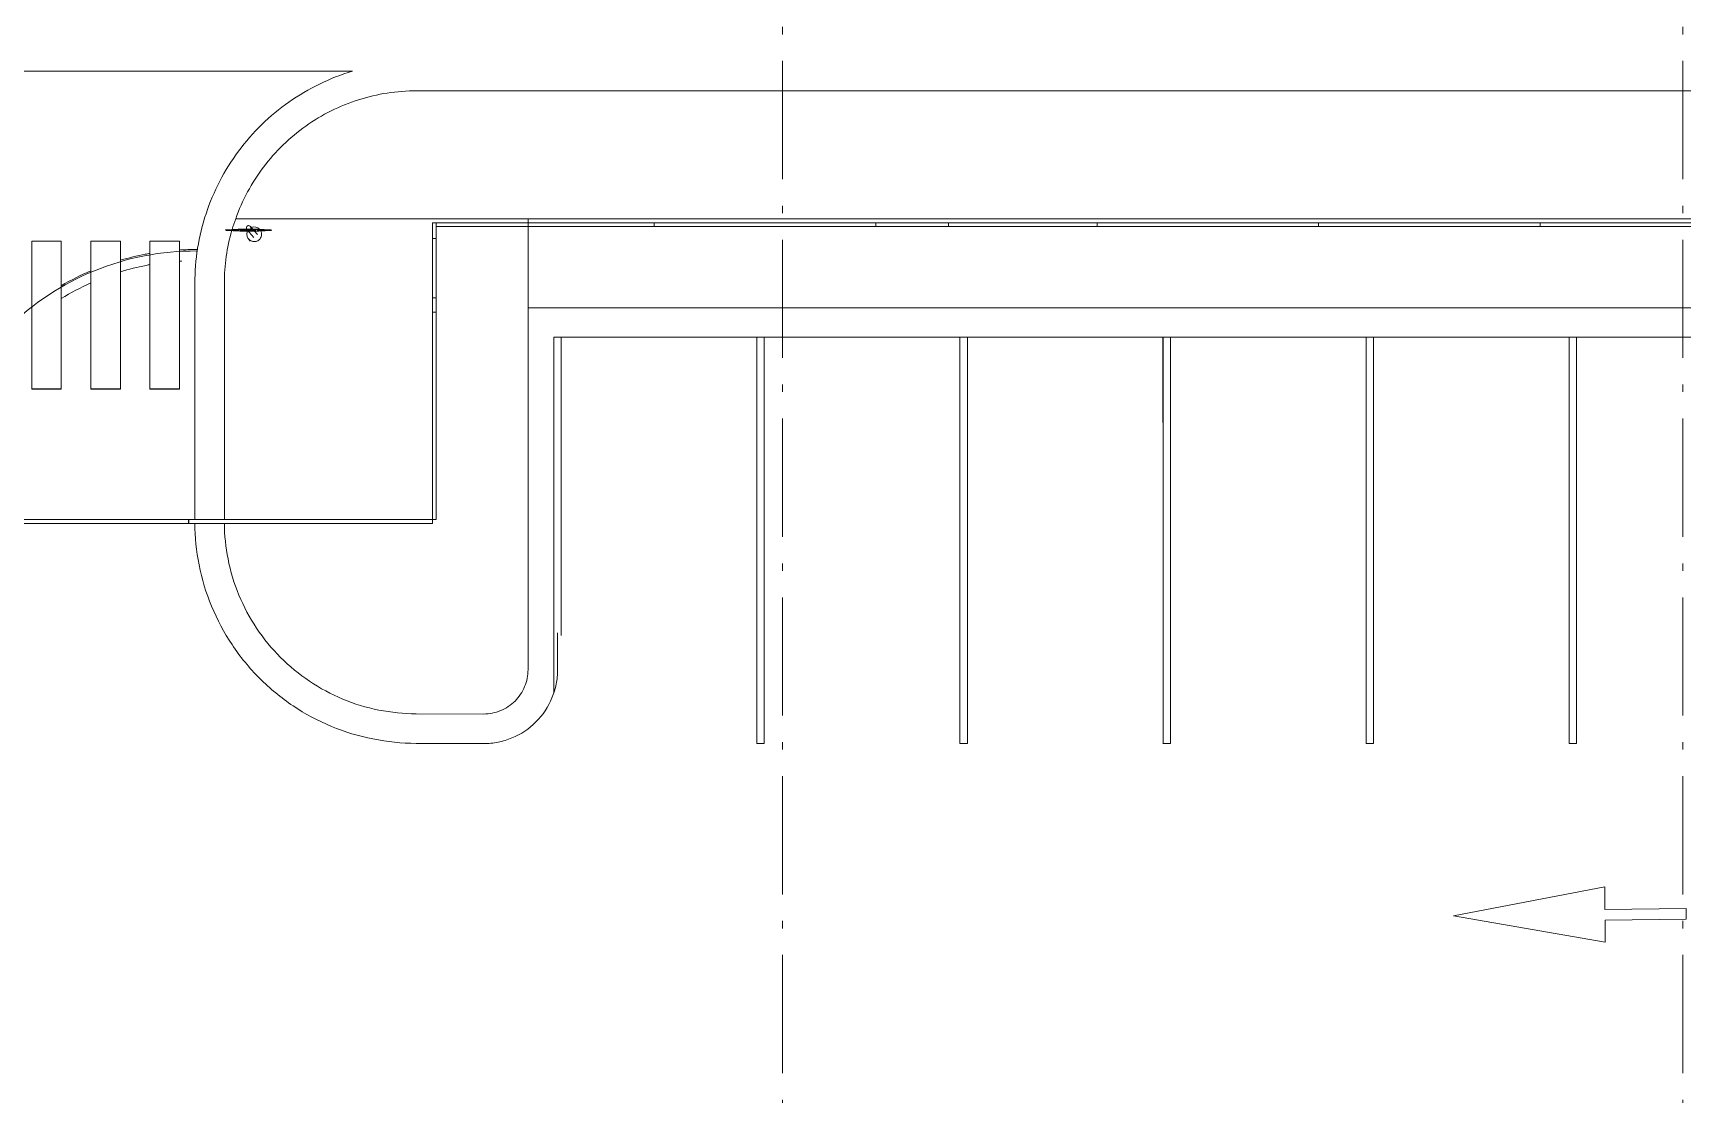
# Model space of a CAD drawing. Header units: metres. Extents: x -55 to 260, y -121 to 64.
# Drawn here: x 2.04 to 24.39, y 28.28 to 42.66 of the extents above; entities that cross this region are included whole.
import ezdxf

# ---------------------------------------------------------------- set-up
doc = ezdxf.new("R2010")
doc.units = ezdxf.units.M
doc.linetypes.add('01_Grid', pattern=[2.32, 1.6, -0.36, 0, -0.36])
for name, color, linetype, lineweight in [('0-1', 7, 'Continuous', 5), ('03EJES-1', 1, '01_Grid', 5), ('45ESTAC-1', 253, 'Continuous', 5), ('47VEGET-1', 253, 'Continuous', 5), ('55BARANDAL-1', 253, 'Continuous', 5), ('55BARANDAL-2', 63, 'Continuous', 5), ('70LINEA-1', 254, 'Continuous', 5)]:
    doc.layers.add(name, color=color, linetype=linetype, lineweight=lineweight)

# ---------------------------------------------------------------- blocks, each defined once
blk = doc.blocks.new('Parking Lot - Single - Single-V98-A1 _ A700')
at = {"layer": '70LINEA-1'}
for p, q in [((22.845, 33.04), (22.845, 38.54)), ((22.845, 38.54), (22.846, 38.54)), ((22.946, 38.54), (22.846, 38.54)), ((22.846, 38.54), (22.846, 33.04)), ((25.596, 38.54), (22.946, 38.54)), ((22.946, 33.04), (22.946, 38.54)), ((22.945, 33.04), (22.845, 33.04)), ((22.845, 33.04), (22.846, 33.04)), ((22.846, 33.04), (22.946, 33.04)), ((22.946, 33.04), (22.945, 33.04))]:
    blk.add_line(p, q, dxfattribs=at)
blk = doc.blocks.new('Parking Lot - Single - Single-V99-A1 _ A700')
at = {"layer": '70LINEA-1'}
for p, q in [((20.095, 38.509), (20.095, 38.54)), ((20.095, 38.54), (20.096, 38.54)), ((20.196, 38.54), (20.096, 38.54)), ((20.096, 38.54), (20.096, 33.04)), ((22.846, 38.54), (20.196, 38.54)), ((20.196, 33.04), (20.196, 38.54)), ((20.095, 33.04), (20.096, 33.04)), ((20.096, 33.04), (20.196, 33.04)), ((20.196, 33.04), (20.195, 33.04))]:
    blk.add_line(p, q, dxfattribs=at)
blk = doc.blocks.new('Parking Lot - Single - Single-V100-A1 _ A700')
at = {"layer": '70LINEA-1'}
for p, q in [((17.345, 37.387), (17.345, 38.54)), ((17.345, 38.54), (17.346, 38.54)), ((17.446, 38.54), (17.346, 38.54)), ((17.346, 38.54), (17.346, 33.04)), ((20.096, 38.54), (17.446, 38.54)), ((17.446, 33.04), (17.446, 38.54)), ((17.345, 33.04), (17.346, 33.04)), ((17.346, 33.04), (17.446, 33.04)), ((17.446, 33.04), (17.445, 33.04))]:
    blk.add_line(p, q, dxfattribs=at)
blk = doc.blocks.new('Parking Lot - Single - Single-V101-A1 _ A700')
at = {"layer": '70LINEA-1'}
for p, q in [((14.595, 36.265), (14.595, 38.54)), ((14.595, 38.54), (14.596, 38.54)), ((14.696, 38.54), (14.596, 38.54)), ((14.596, 38.54), (14.596, 33.04)), ((17.346, 38.54), (14.696, 38.54)), ((14.696, 33.04), (14.696, 38.54)), ((14.595, 33.04), (14.596, 33.04)), ((14.596, 33.04), (14.696, 33.04)), ((14.696, 33.04), (14.695, 33.04))]:
    blk.add_line(p, q, dxfattribs=at)
blk = doc.blocks.new('Parking Lot - Single - Single-V102-A1 _ A700')
at = {"layer": '70LINEA-1'}
for p, q in [((11.845, 35.143), (11.845, 38.54)), ((11.845, 38.54), (11.846, 38.54)), ((11.946, 38.54), (11.846, 38.54)), ((11.846, 38.54), (11.846, 33.04)), ((14.596, 38.54), (11.946, 38.54)), ((11.946, 33.04), (11.946, 38.54)), ((11.845, 33.04), (11.846, 33.04)), ((11.846, 33.04), (11.946, 33.04)), ((11.946, 33.04), (11.945, 33.04))]:
    blk.add_line(p, q, dxfattribs=at)
blk = doc.blocks.new('Parking Lot - Single - Single-V103-A1 _ A700')
at = {"layer": '70LINEA-1'}
for p, q in [((0.05, 0), (-0.05, 0)), ((-0.05, 0), (-0.05, -4.81)), ((2.7, 0), (0.05, 0)), ((0.05, -4.038), (0.05, 0))]:
    blk.add_line(p, q, dxfattribs=at)
blk = doc.blocks.new('Street Paint - Crossroad - Peatonal Walk-7942358-A1 _ A700')
at = {"layer": '70LINEA-1'}
for p, q in [((-2.375, 39.839), (-2.775, 39.839)), ((-2.775, 39.839), (-2.775, 37.84)), ((-2.375, 37.84), (-2.375, 39.839)), ((-1.575, 39.839), (-1.975, 39.839)), ((-1.975, 39.839), (-1.975, 37.84)), ((-1.575, 37.84), (-1.575, 39.839)), ((-0.775, 39.839), (-1.175, 39.839)), ((-1.175, 39.839), (-1.175, 37.84)), ((-0.775, 38.982), (-0.775, 39.839)), ((0.025, 39.839), (-0.375, 39.839)), ((-0.375, 39.839), (-0.375, 38.626)), ((0.025, 38.131), (0.025, 39.839)), ((0.825, 39.839), (0.425, 39.839)), ((0.425, 39.839), (0.425, 37.84)), ((0.825, 37.84), (0.825, 39.839)), ((1.625, 39.839), (1.225, 39.839)), ((1.225, 39.839), (1.225, 37.84)), ((1.625, 37.84), (1.625, 39.839)), ((2.425, 39.839), (2.025, 39.839)), ((2.025, 39.839), (2.025, 37.84)), ((2.425, 37.84), (2.425, 39.839)), ((3.225, 39.839), (2.825, 39.839)), ((2.825, 39.839), (2.825, 37.84)), ((3.225, 37.84), (3.225, 39.839)), ((4.025, 39.839), (3.625, 39.839)), ((3.625, 39.839), (3.625, 37.84)), ((4.025, 37.84), (4.025, 39.839)), ((-0.775, 37.84), (-0.775, 38.843)), ((-0.375, 38.437), (-0.375, 37.84)), ((0.025, 37.84), (0.025, 38.101)), ((-2.775, 37.84), (-2.375, 37.84)), ((-2.775, 37.839), (-2.775, 37.84)), ((-2.375, 37.839), (-2.775, 37.839)), ((-2.375, 37.84), (-2.375, 37.839)), ((-1.975, 37.84), (-1.575, 37.84)), ((-1.975, 37.839), (-1.975, 37.84)), ((-1.575, 37.839), (-1.975, 37.839)), ((-1.575, 37.84), (-1.575, 37.839)), ((-1.175, 37.84), (-0.775, 37.84)), ((-1.175, 37.839), (-1.175, 37.84)), ((-0.775, 37.839), (-1.175, 37.839)), ((-0.775, 37.84), (-0.775, 37.839)), ((-0.375, 37.84), (0.025, 37.84)), ((-0.375, 37.839), (-0.375, 37.84)), ((0.025, 37.839), (-0.375, 37.839)), ((0.025, 37.84), (0.025, 37.839)), ((0.425, 37.84), (0.825, 37.84)), ((0.425, 37.839), (0.425, 37.84)), ((0.825, 37.839), (0.425, 37.839)), ((0.825, 37.84), (0.825, 37.839)), ((1.225, 37.84), (1.625, 37.84)), ((1.625, 37.839), (1.243, 37.839)), ((1.625, 37.84), (1.625, 37.839)), ((2.025, 37.84), (2.425, 37.84)), ((2.025, 37.839), (2.025, 37.84)), ((2.425, 37.839), (2.025, 37.839)), ((2.425, 37.84), (2.425, 37.839)), ((2.825, 37.84), (3.225, 37.84)), ((2.825, 37.839), (2.825, 37.84)), ((3.225, 37.839), (2.825, 37.839)), ((3.225, 37.84), (3.225, 37.839)), ((3.625, 37.84), (4.025, 37.84)), ((3.625, 37.839), (3.625, 37.84)), ((4.025, 37.839), (3.625, 37.839)), ((4.025, 37.84), (4.025, 37.839))]:
    blk.add_line(p, q, dxfattribs=at)
blk = doc.blocks.new('Railing - Railing-7509075-A1 _ A700')
at = {"layer": '55BARANDAL-1'}
for p, q in [((4.153, 36.021), (4.153, 36.072)), ((7.453, 36.072), (4.153, 36.072)), ((4.153, 36.021), (7.453, 36.021)), ((7.453, 36.072), (7.453, 36.021))]:
    blk.add_line(p, q, dxfattribs=at)
blk = doc.blocks.new('Railing - Railing-7533586-A1 _ A700')
at = {"layer": '55BARANDAL-1'}
for p, q in [((8.746, 40.04), (8.746, 40.09)), ((8.746, 40.09), (10.454, 40.09)), ((10.454, 40.04), (8.746, 40.04)), ((10.454, 40.09), (10.454, 40.04)), ((10.454, 40.04), (10.454, 40.09)), ((10.454, 40.09), (13.454, 40.09)), ((13.454, 40.04), (10.454, 40.04)), ((13.454, 40.09), (13.454, 40.04)), ((13.454, 40.04), (13.454, 40.09)), ((13.454, 40.09), (14.442, 40.09)), ((14.442, 40.04), (13.454, 40.04)), ((14.442, 40.04), (14.442, 40.09)), ((14.442, 40.09), (16.453, 40.09)), ((16.453, 40.04), (14.442, 40.04)), ((16.453, 40.09), (16.453, 40.04)), ((16.453, 40.04), (16.453, 40.09)), ((16.453, 40.09), (19.453, 40.09)), ((19.453, 40.04), (16.453, 40.04)), ((19.453, 40.09), (19.453, 40.04)), ((19.453, 40.04), (19.453, 40.09)), ((19.453, 40.09), (22.453, 40.09)), ((22.453, 40.04), (19.453, 40.04)), ((22.453, 40.09), (22.453, 40.04)), ((22.453, 40.04), (22.453, 40.09)), ((22.453, 40.09), (25.453, 40.09)), ((25.453, 40.04), (22.453, 40.04))]:
    blk.add_line(p, q, dxfattribs=at)
at = {"layer": '55BARANDAL-2'}
for p, q in [((7.504, 40.09), (8.746, 40.09)), ((8.746, 40.04), (7.504, 40.04))]:
    blk.add_line(p, q, dxfattribs=at)
blk = doc.blocks.new('Railing - Railing-7658345-A1 _ A700')
at = {"layer": '55BARANDAL-1'}
for p, q in [((0.681, 36.021), (0.681, 36.072)), ((4.149, 36.072), (0.681, 36.072)), ((0.681, 36.021), (4.149, 36.021)), ((4.149, 36.072), (4.149, 36.021))]:
    blk.add_line(p, q, dxfattribs=at)
blk = doc.blocks.new('Railing - Railing-7659047-A1 _ A700')
at = {"layer": '55BARANDAL-1'}
for p, q in [((7.453, 39.072), (7.504, 39.072)), ((7.453, 38.879), (7.453, 39.072)), ((7.504, 39.072), (7.504, 38.879)), ((7.453, 36.072), (7.453, 38.879)), ((7.504, 38.879), (7.453, 38.879)), ((7.504, 38.879), (7.504, 36.072)), ((7.504, 36.072), (7.453, 36.072))]:
    blk.add_line(p, q, dxfattribs=at)
blk = doc.blocks.new('Railing - Railing-7659149-A1 _ A700')
at = {"layer": '55BARANDAL-1'}
for p, q in [((7.504, 40.09), (7.453, 40.09)), ((7.453, 39.072), (7.453, 39.875)), ((7.504, 39.875), (7.453, 39.875)), ((7.504, 39.875), (7.504, 39.072)), ((7.504, 39.072), (7.453, 39.072))]:
    blk.add_line(p, q, dxfattribs=at)
at = {"layer": '55BARANDAL-2'}
for points in [[(7.453, 40.019), (7.453, 40.043), (7.453, 40.066), (7.453, 40.09)], [(7.453, 39.947), (7.453, 39.971), (7.453, 39.995), (7.453, 40.019)], [(7.504, 40.09), (7.504, 40.066), (7.504, 40.043), (7.504, 40.019)], [(7.504, 40.019), (7.504, 39.995), (7.504, 39.971), (7.504, 39.947)], [(7.453, 39.875), (7.453, 39.899), (7.453, 39.923), (7.453, 39.947)], [(7.504, 39.947), (7.504, 39.923), (7.504, 39.899), (7.504, 39.875)]]:
    blk.add_open_spline(points, degree=3, dxfattribs=at)
blk = doc.blocks.new('Sign - Stop - 30 Km_h-7909936-A1 _ A700')
at = {"layer": '45ESTAC-1'}
for p, q in [((4.647, 39.994), (4.822, 40.001)), ((4.822, 40), (4.647, 39.993)), ((4.667, 39.993), (4.831, 39.999)), ((4.687, 39.992), (4.84, 39.998)), ((4.822, 40.001), (5.079, 40.001)), ((4.822, 40.001), (4.822, 40)), ((5.079, 40), (4.822, 40)), ((4.831, 39.999), (5.071, 39.999)), ((4.84, 39.998), (5.063, 39.998)), ((4.94, 39.999), (5.034, 39.892)), ((5.021, 40.001), (4.987, 40.04)), ((5.063, 39.998), (5.226, 39.992)), ((5.071, 39.999), (5.246, 39.993)), ((5.079, 40.001), (5.266, 39.994)), ((5.079, 40), (5.079, 40.001)), ((5.266, 39.993), (5.079, 40)), ((4.647, 39.994), (4.647, 39.993)), ((4.647, 39.993), (4.655, 39.983)), ((4.656, 39.983), (4.842, 39.977)), ((4.675, 39.984), (4.667, 39.993)), ((4.698, 39.983), (4.675, 39.984)), ((4.695, 39.984), (4.687, 39.992)), ((4.698, 39.985), (4.748, 39.991)), ((4.748, 39.99), (4.698, 39.983)), ((4.698, 39.983), (4.698, 39.985)), ((4.698, 39.983), (4.716, 39.983)), ((4.85, 39.978), (4.699, 39.983)), ((4.858, 39.978), (4.709, 39.984)), ((4.716, 39.983), (4.729, 39.985)), ((4.729, 39.985), (4.794, 39.985)), ((4.735, 39.986), (4.751, 39.988)), ((4.787, 39.986), (4.735, 39.986)), ((4.741, 39.987), (4.778, 39.987)), ((4.751, 39.989), (4.745, 39.989)), ((4.748, 39.991), (4.767, 39.991)), ((4.748, 39.991), (4.748, 39.99)), ((4.767, 39.99), (4.748, 39.99)), ((4.758, 39.991), (4.751, 39.989)), ((4.751, 39.988), (4.758, 39.989)), ((4.751, 39.989), (4.751, 39.988)), ((4.767, 39.99), (4.758, 39.991)), ((4.758, 39.989), (4.758, 39.991)), ((4.758, 39.989), (4.77, 39.987)), ((4.767, 39.991), (4.829, 39.985)), ((4.767, 39.991), (4.767, 39.99)), ((4.829, 39.983), (4.767, 39.99)), ((4.77, 39.987), (4.787, 39.986)), ((4.794, 39.985), (4.811, 39.983)), ((4.811, 39.983), (4.829, 39.983)), ((4.829, 39.985), (4.829, 39.983)), ((4.842, 39.977), (5.099, 39.977)), ((4.844, 39.991), (4.861, 39.991)), ((4.844, 39.991), (4.844, 39.99)), ((4.861, 39.99), (4.844, 39.99)), ((4.844, 39.99), (4.849, 39.983)), ((4.849, 39.983), (4.943, 39.983)), ((5.09, 39.978), (4.85, 39.978)), ((5.081, 39.978), (4.858, 39.978)), ((4.861, 39.991), (4.866, 39.985)), ((4.861, 39.991), (4.861, 39.99)), ((4.866, 39.984), (4.861, 39.99)), ((4.866, 39.985), (4.942, 39.985)), ((4.942, 39.984), (4.866, 39.984)), ((4.942, 39.985), (4.943, 39.985)), ((4.942, 39.985), (4.942, 39.984)), ((4.943, 39.983), (4.942, 39.984)), ((4.943, 39.985), (4.943, 39.983)), ((4.949, 39.991), (5.06, 39.991)), ((4.949, 39.991), (4.949, 39.99)), ((5.06, 39.99), (4.949, 39.99)), ((4.949, 39.99), (4.949, 39.989)), ((4.949, 39.989), (4.996, 39.989)), ((4.963, 39.868), (4.985, 39.843)), ((4.996, 39.989), (5.001, 39.983)), ((5.001, 39.983), (5.019, 39.983)), ((5.019, 39.983), (5.014, 39.989)), ((5.014, 39.989), (5.061, 39.989)), ((5.015, 39.99), (5.019, 39.985)), ((5.081, 39.933), (5.041, 39.978)), ((5.06, 39.991), (5.061, 39.991)), ((5.06, 39.991), (5.06, 39.99)), ((5.061, 39.989), (5.06, 39.99)), ((5.061, 39.991), (5.061, 39.989)), ((5.233, 39.984), (5.081, 39.978)), ((5.083, 39.988), (5.087, 39.989)), ((5.087, 39.988), (5.083, 39.986)), ((5.089, 39.987), (5.083, 39.988)), ((5.083, 39.986), (5.083, 39.988)), ((5.083, 39.986), (5.089, 39.985)), ((5.087, 39.989), (5.093, 39.99)), ((5.087, 39.989), (5.087, 39.988)), ((5.093, 39.988), (5.087, 39.988)), ((5.103, 39.986), (5.089, 39.987)), ((5.089, 39.987), (5.089, 39.985)), ((5.089, 39.985), (5.103, 39.984)), ((5.254, 39.984), (5.09, 39.978)), ((5.093, 39.99), (5.101, 39.99)), ((5.093, 39.99), (5.093, 39.988)), ((5.101, 39.989), (5.093, 39.988)), ((5.099, 39.977), (5.274, 39.983)), ((5.101, 39.99), (5.111, 39.991)), ((5.101, 39.99), (5.101, 39.989)), ((5.111, 39.989), (5.101, 39.989)), ((5.104, 39.989), (5.101, 39.988)), ((5.101, 39.988), (5.106, 39.987)), ((5.101, 39.988), (5.101, 39.986)), ((5.101, 39.986), (5.104, 39.987)), ((5.106, 39.985), (5.101, 39.986)), ((5.114, 39.985), (5.103, 39.986)), ((5.103, 39.986), (5.103, 39.984)), ((5.103, 39.984), (5.114, 39.983)), ((5.114, 39.99), (5.104, 39.989)), ((5.104, 39.989), (5.104, 39.987)), ((5.104, 39.987), (5.114, 39.988)), ((5.106, 39.987), (5.118, 39.986)), ((5.106, 39.987), (5.106, 39.985)), ((5.118, 39.984), (5.106, 39.985)), ((5.111, 39.991), (5.123, 39.991)), ((5.111, 39.991), (5.111, 39.989)), ((5.123, 39.989), (5.111, 39.989)), ((5.13, 39.99), (5.114, 39.99)), ((5.114, 39.99), (5.114, 39.988)), ((5.114, 39.988), (5.13, 39.989)), ((5.127, 39.985), (5.114, 39.985)), ((5.114, 39.985), (5.114, 39.983)), ((5.114, 39.983), (5.127, 39.983)), ((5.118, 39.986), (5.135, 39.985)), ((5.118, 39.986), (5.118, 39.984)), ((5.135, 39.984), (5.118, 39.984)), ((5.123, 39.991), (5.136, 39.991)), ((5.123, 39.991), (5.123, 39.989)), ((5.136, 39.99), (5.123, 39.989)), ((5.141, 39.985), (5.127, 39.985)), ((5.127, 39.985), (5.127, 39.983)), ((5.127, 39.983), (5.141, 39.983)), ((5.151, 39.991), (5.13, 39.99)), ((5.13, 39.989), (5.13, 39.99)), ((5.13, 39.989), (5.151, 39.989)), ((5.136, 39.975), (5.131, 39.98)), ((5.135, 39.985), (5.156, 39.985)), ((5.135, 39.985), (5.135, 39.984)), ((5.156, 39.983), (5.135, 39.984)), ((5.136, 39.991), (5.15, 39.991)), ((5.136, 39.991), (5.136, 39.99)), ((5.15, 39.99), (5.136, 39.99)), ((5.156, 39.984), (5.141, 39.985)), ((5.141, 39.985), (5.141, 39.983)), ((5.141, 39.983), (5.156, 39.983)), ((5.15, 39.991), (5.169, 39.991)), ((5.15, 39.991), (5.15, 39.99)), ((5.169, 39.99), (5.15, 39.99)), ((5.165, 39.991), (5.151, 39.991)), ((5.151, 39.991), (5.151, 39.989)), ((5.151, 39.989), (5.165, 39.989)), ((5.156, 39.985), (5.176, 39.985)), ((5.172, 39.985), (5.156, 39.984)), ((5.156, 39.985), (5.156, 39.983)), ((5.176, 39.984), (5.156, 39.983)), ((5.156, 39.984), (5.156, 39.983)), ((5.156, 39.983), (5.172, 39.983)), ((5.178, 39.99), (5.165, 39.991)), ((5.165, 39.991), (5.165, 39.989)), ((5.165, 39.989), (5.178, 39.989)), ((5.169, 39.991), (5.186, 39.991)), ((5.169, 39.991), (5.169, 39.99)), ((5.186, 39.989), (5.169, 39.99)), ((5.185, 39.985), (5.172, 39.985)), ((5.172, 39.985), (5.172, 39.983)), ((5.172, 39.983), (5.185, 39.983)), ((5.176, 39.985), (5.193, 39.986)), ((5.176, 39.985), (5.176, 39.984)), ((5.193, 39.984), (5.176, 39.984)), ((5.189, 39.99), (5.178, 39.99)), ((5.178, 39.99), (5.178, 39.989)), ((5.178, 39.989), (5.189, 39.988)), ((5.197, 39.985), (5.185, 39.985)), ((5.185, 39.985), (5.185, 39.983)), ((5.185, 39.983), (5.197, 39.983)), ((5.186, 39.991), (5.201, 39.99)), ((5.186, 39.991), (5.186, 39.989)), ((5.201, 39.989), (5.186, 39.989)), ((5.197, 39.99), (5.189, 39.99)), ((5.189, 39.99), (5.189, 39.988)), ((5.189, 39.988), (5.197, 39.988)), ((5.193, 39.986), (5.203, 39.987)), ((5.193, 39.986), (5.193, 39.984)), ((5.203, 39.985), (5.193, 39.984)), ((5.203, 39.989), (5.197, 39.99)), ((5.197, 39.99), (5.197, 39.988)), ((5.197, 39.988), (5.203, 39.987)), ((5.208, 39.986), (5.197, 39.985)), ((5.197, 39.985), (5.197, 39.983)), ((5.197, 39.983), (5.208, 39.984)), ((5.201, 39.99), (5.213, 39.99)), ((5.201, 39.99), (5.201, 39.989)), ((5.213, 39.988), (5.201, 39.989)), ((5.206, 39.988), (5.203, 39.989)), ((5.203, 39.989), (5.203, 39.987)), ((5.203, 39.987), (5.206, 39.988)), ((5.203, 39.987), (5.206, 39.986)), ((5.203, 39.987), (5.203, 39.985)), ((5.206, 39.986), (5.203, 39.985)), ((5.206, 39.988), (5.206, 39.986)), ((5.22, 39.987), (5.208, 39.986)), ((5.208, 39.986), (5.208, 39.984)), ((5.208, 39.984), (5.22, 39.985)), ((5.213, 39.99), (5.22, 39.989)), ((5.213, 39.99), (5.213, 39.988)), ((5.22, 39.987), (5.213, 39.988)), ((5.22, 39.989), (5.224, 39.988)), ((5.22, 39.989), (5.22, 39.987)), ((5.224, 39.988), (5.22, 39.987)), ((5.224, 39.986), (5.22, 39.987)), ((5.22, 39.987), (5.22, 39.985)), ((5.22, 39.985), (5.224, 39.986)), ((5.224, 39.988), (5.224, 39.986)), ((5.226, 39.992), (5.233, 39.984)), ((5.246, 39.993), (5.254, 39.984)), ((5.266, 39.994), (5.274, 39.984)), ((5.266, 39.994), (5.266, 39.993)), ((5.274, 39.983), (5.266, 39.993))]:
    blk.add_line(p, q, dxfattribs=at)
for centre, major_axis, start_param, end_param in [((4.963, 40.02), (0.0233, 0.0204), 6.087506, 8.7055), ((4.963, 40.02), (0.0233, 0.0204), 2.422315, 2.945913), ((4.963, 40.02), (0.0233, 0.0204), 5.825707, 6.087506), ((4.963, 40.02), (0.0233, 0.0204), 5.040308, 5.302108), ((4.963, 40.02), (0.0233, 0.0204), 5.563907, 5.825707), ((4.963, 40.02), (0.0233, 0.0204), 5.302108, 5.563907), ((5.038, 39.934), (0.0753, 0.0658), 0, 1.253672), ((5.038, 39.934), (0.0753, 0.0658), 1.955447, 2.422315), ((5.038, 39.934), (0.0753, 0.0658), 2.422315, 4.865776), ((5.038, 39.934), (0.0233, 0.0204), 3.050633, 3.141593), ((5.038, 39.934), (0.0233, 0.0204), 6.192226, 6.283185), ((5.038, 39.934), (0.0753, 0.0658), 4.865776, 5.214841), ((5.038, 39.934), (0.0753, 0.0658), 5.912973, 6.050656), ((5.038, 39.934), (0.0753, 0.0658), 5.563907, 5.912973), ((5.038, 39.934), (0.0753, 0.0658), 5.214841, 5.563907)]:
    blk.add_ellipse(centre, major_axis=major_axis, ratio=0.998782, start_param=start_param, end_param=end_param, dxfattribs=at)
blk = doc.blocks.new('Street Paint - Arrow - Arrow-V267-A1 _ A700')
at = {"layer": '70LINEA-1'}
for p, q in [((23.327, 31.102), (21.281, 30.71)), ((23.33, 30.797), (23.327, 31.102)), ((21.281, 30.71), (23.335, 30.352)), ((21.281, 30.709), (21.281, 30.71)), ((23.335, 30.352), (21.281, 30.709)), ((24.43, 30.809), (23.33, 30.797)), ((23.332, 30.652), (24.432, 30.664)), ((24.432, 30.663), (23.332, 30.652)), ((23.335, 30.352), (23.332, 30.652)), ((24.432, 30.664), (24.43, 30.809)), ((24.432, 30.663), (24.432, 30.664)), ((23.335, 30.352), (23.335, 30.352))]:
    blk.add_line(p, q, dxfattribs=at)
blk = doc.blocks.new('22011_AR_rvt-1-A1 _ A700')
at = {"layer": '70LINEA-1'}
for p, q in [((-5.077, 42.142), (6.367, 42.142)), ((4.787, 40.141), (8.746, 40.141)), ((8.746, 40.141), (8.746, 40.09)), ((8.746, 40.04), (8.746, 34.041)), ((4.234, 39.27), (4.234, 36.072)), ((4.634, 36.072), (4.634, 39.275)), ((14.441, 38.94), (8.746, 38.94)), ((34.351, 38.94), (14.441, 38.94)), ((9.195, 38.54), (11.846, 38.54)), ((11.946, 38.54), (14.596, 38.54)), ((14.696, 38.54), (17.346, 38.54)), ((17.446, 38.54), (20.096, 38.54)), ((20.196, 38.54), (22.846, 38.54)), ((22.946, 38.54), (25.596, 38.54)), ((9.146, 34.041), (9.146, 34.541)), ((8.146, 33.441), (7.232, 33.444)), ((7.231, 33.044), (8.146, 33.041))]:
    blk.add_line(p, q, dxfattribs=at)
for centre, radius, start, end in [((4.236, 36.106), 3.602, 89.6228, 180), ((7.234, 39.27), 3, 171.2226, 171.7588)]:
    blk.add_arc(centre, radius, start, end, dxfattribs=at)
for points, knots in [([(6.367, 42.142), (6.214, 42.095), (5.916, 41.979), (5.363, 41.653), (4.784, 41.089), (4.411, 40.371), (4.259, 39.749), (4.234, 39.429), (4.234, 39.27)], [-1, -1, -1, -1, -0.875, -0.75, -0.5, -0.25, -0.125, 0, 0, 0, 0]), ([(3.229, 39.584), (3.339, 39.615), (3.471, 39.647), (3.604, 39.671), (3.625, 39.675)], [-0.18518519, -0.18518519, -0.18518519, -0.18518519, -0.125, -0.1137077, -0.1137077, -0.1137077, -0.1137077]), ([(3.625, 39.523), (3.608, 39.52), (3.473, 39.494), (3.34, 39.461), (3.225, 39.426)], [-0.88447051, -0.88447051, -0.88447051, -0.88447051, -0.875, -0.80866983, -0.80866983, -0.80866983, -0.80866983]), ([(4.234, 36.021), (4.235, 35.833), (4.274, 35.45), (4.443, 34.891), (4.722, 34.369), (5.097, 33.911), (5.554, 33.535), (6.076, 33.256), (6.643, 33.084), (7.035, 33.045), (7.231, 33.044)], [-0.9946102, -0.9946102, -0.9946102, -0.9946102, -0.875, -0.75, -0.625, -0.5, -0.375, -0.25, -0.125, 0, 0, 0, 0]), ([(7.232, 33.444), (7.061, 33.445), (6.721, 33.478), (6.23, 33.628), (5.778, 33.87), (5.382, 34.196), (5.057, 34.592), (4.815, 35.045), (4.669, 35.528), (4.635, 35.859), (4.634, 36.021)], [-1, -1, -1, -1, -0.875, -0.75, -0.625, -0.5, -0.375, -0.25, -0.125, -0.0061433, -0.0061433, -0.0061433, -0.0061433]), ([(8.146, 33.041), (8.212, 33.041), (8.342, 33.054), (8.594, 33.13), (8.872, 33.316), (9.057, 33.593), (9.133, 33.845), (9.146, 33.975), (9.146, 34.041)], [-1, -1, -1, -1, -0.875, -0.75, -0.5, -0.25, -0.125, 0, 0, 0, 0]), ([(8.746, 34.041), (8.746, 34.002), (8.738, 33.923), (8.693, 33.772), (8.581, 33.606), (8.415, 33.495), (8.263, 33.449), (8.185, 33.441), (8.146, 33.441)], [-1, -1, -1, -1, -0.875, -0.75, -0.5, -0.25, -0.125, 0, 0, 0, 0])]:
    blk.add_open_spline(points, degree=3, knots=knots, dxfattribs=at)
for points in [[(4.739, 39.998), (4.754, 40.046), (4.77, 40.094), (4.787, 40.141)], [(4.634, 39.275), (4.634, 39.515), (4.668, 39.754), (4.735, 39.984)], [(4.025, 39.721), (4.036, 39.722), (4.047, 39.723), (4.058, 39.723)], [(4.041, 39.572), (4.035, 39.572), (4.03, 39.571), (4.025, 39.571)], [(4.053, 39.573), (4.049, 39.572), (4.045, 39.572), (4.041, 39.572)], [(4.058, 39.723), (4.128, 39.727), (4.199, 39.728), (4.269, 39.727)], [(2.425, 39.238), (2.554, 39.313), (2.687, 39.381), (2.825, 39.439)], [(2.825, 39.275), (2.687, 39.214), (2.553, 39.143), (2.425, 39.063)]]:
    blk.add_open_spline(points, degree=3, dxfattribs=at)
at = {"layer": '45ESTAC-1'}
for name, p in [('Sign - Stop - 30 Km_h-7909936-A1 _ A700', (0, 0)), ('Parking Lot - Single - Single-V103-A1 _ A700', (9.145, 38.54)), ('Parking Lot - Single - Single-V102-A1 _ A700', (0, 0)), ('Parking Lot - Single - Single-V101-A1 _ A700', (0, 0)), ('Parking Lot - Single - Single-V100-A1 _ A700', (0, 0)), ('Parking Lot - Single - Single-V99-A1 _ A700', (0, 0)), ('Parking Lot - Single - Single-V98-A1 _ A700', (0, 0))]:
    blk.add_blockref(name, p, dxfattribs=at)
at = {"layer": '47VEGET-1'}
for name in ['Street Paint - Crossroad - Peatonal Walk-7942358-A1 _ A700', 'Street Paint - Arrow - Arrow-V267-A1 _ A700']:
    blk.add_blockref(name, (0, 0), dxfattribs=at)
at = {"layer": '55BARANDAL-1'}
for name in ['Railing - Railing-7659149-A1 _ A700', 'Railing - Railing-7533586-A1 _ A700', 'Railing - Railing-7659047-A1 _ A700', 'Railing - Railing-7658345-A1 _ A700', 'Railing - Railing-7509075-A1 _ A700']:
    blk.add_blockref(name, (0, 0), dxfattribs=at)
blk = doc.blocks.new('Parking Lot - Single - Single-V502-A1 _ A700')
at = {"layer": '70LINEA-1'}
for p, q in [((22.845, 33.04), (22.845, 38.54)), ((22.845, 38.54), (22.846, 38.54)), ((22.946, 38.54), (22.846, 38.54)), ((22.846, 38.54), (22.846, 33.04)), ((25.596, 38.54), (22.946, 38.54)), ((22.946, 33.04), (22.946, 38.54)), ((22.945, 33.04), (22.845, 33.04)), ((22.845, 33.04), (22.846, 33.04)), ((22.846, 33.04), (22.946, 33.04)), ((22.946, 33.04), (22.945, 33.04))]:
    blk.add_line(p, q, dxfattribs=at)
blk = doc.blocks.new('Parking Lot - Single - Single-V503-A1 _ A700')
at = {"layer": '70LINEA-1'}
for p, q in [((20.095, 38.509), (20.095, 38.54)), ((20.095, 38.54), (20.096, 38.54)), ((20.196, 38.54), (20.096, 38.54)), ((20.096, 38.54), (20.096, 33.04)), ((22.846, 38.54), (20.196, 38.54)), ((20.196, 33.04), (20.196, 38.54)), ((20.095, 33.04), (20.096, 33.04)), ((20.096, 33.04), (20.196, 33.04)), ((20.196, 33.04), (20.195, 33.04))]:
    blk.add_line(p, q, dxfattribs=at)
blk = doc.blocks.new('Parking Lot - Single - Single-V504-A1 _ A700')
at = {"layer": '70LINEA-1'}
for p, q in [((17.345, 37.387), (17.345, 38.54)), ((17.345, 38.54), (17.346, 38.54)), ((17.446, 38.54), (17.346, 38.54)), ((17.346, 38.54), (17.346, 33.04)), ((20.096, 38.54), (17.446, 38.54)), ((17.446, 33.04), (17.446, 38.54)), ((17.345, 33.04), (17.346, 33.04)), ((17.346, 33.04), (17.446, 33.04)), ((17.446, 33.04), (17.445, 33.04))]:
    blk.add_line(p, q, dxfattribs=at)
blk = doc.blocks.new('Parking Lot - Single - Single-V505-A1 _ A700')
at = {"layer": '70LINEA-1'}
for p, q in [((14.595, 36.265), (14.595, 38.54)), ((14.595, 38.54), (14.596, 38.54)), ((14.696, 38.54), (14.596, 38.54)), ((14.596, 38.54), (14.596, 33.04)), ((17.346, 38.54), (14.696, 38.54)), ((14.696, 33.04), (14.696, 38.54)), ((14.595, 33.04), (14.596, 33.04)), ((14.596, 33.04), (14.696, 33.04)), ((14.696, 33.04), (14.695, 33.04))]:
    blk.add_line(p, q, dxfattribs=at)
blk = doc.blocks.new('Parking Lot - Single - Single-V506-A1 _ A700')
at = {"layer": '70LINEA-1'}
for p, q in [((11.845, 35.143), (11.845, 38.54)), ((11.845, 38.54), (11.846, 38.54)), ((11.946, 38.54), (11.846, 38.54)), ((11.846, 38.54), (11.846, 33.04)), ((14.596, 38.54), (11.946, 38.54)), ((11.946, 33.04), (11.946, 38.54)), ((11.845, 33.04), (11.846, 33.04)), ((11.846, 33.04), (11.946, 33.04)), ((11.946, 33.04), (11.945, 33.04))]:
    blk.add_line(p, q, dxfattribs=at)
blk = doc.blocks.new('Parking Lot - Single - Single-V507-A1 _ A700')
at = {"layer": '70LINEA-1'}
for p, q in [((0.05, 0), (-0.05, 0)), ((-0.05, 0), (-0.05, -4.81)), ((2.7, 0), (0.05, 0)), ((0.05, -4.038), (0.05, 0))]:
    blk.add_line(p, q, dxfattribs=at)
blk = doc.blocks.new('Sign - Stop - 30 Km_h-V652-A1 _ A700')
at = {"layer": '45ESTAC-1'}
for p, q in [((4.647, 39.994), (4.822, 40.001)), ((4.822, 40), (4.647, 39.993)), ((4.667, 39.993), (4.831, 39.999)), ((4.687, 39.992), (4.84, 39.998)), ((4.822, 40.001), (5.079, 40.001)), ((4.822, 40.001), (4.822, 40)), ((5.079, 40), (4.822, 40)), ((4.831, 39.999), (5.071, 39.999)), ((4.84, 39.998), (5.063, 39.998)), ((4.94, 39.999), (5.034, 39.892)), ((5.021, 40.001), (4.987, 40.04)), ((5.063, 39.998), (5.226, 39.992)), ((5.071, 39.999), (5.246, 39.993)), ((5.079, 40.001), (5.266, 39.994)), ((5.079, 40), (5.079, 40.001)), ((5.266, 39.993), (5.079, 40)), ((4.647, 39.994), (4.647, 39.993)), ((4.647, 39.993), (4.655, 39.983)), ((4.656, 39.983), (4.842, 39.977)), ((4.675, 39.984), (4.667, 39.993)), ((4.698, 39.983), (4.675, 39.984)), ((4.695, 39.984), (4.687, 39.992)), ((4.698, 39.985), (4.748, 39.991)), ((4.748, 39.99), (4.698, 39.983)), ((4.698, 39.983), (4.698, 39.985)), ((4.698, 39.983), (4.716, 39.983)), ((4.85, 39.978), (4.699, 39.983)), ((4.858, 39.978), (4.709, 39.984)), ((4.716, 39.983), (4.729, 39.985)), ((4.729, 39.985), (4.794, 39.985)), ((4.735, 39.986), (4.751, 39.988)), ((4.787, 39.986), (4.735, 39.986)), ((4.741, 39.987), (4.778, 39.987)), ((4.751, 39.989), (4.745, 39.989)), ((4.748, 39.991), (4.767, 39.991)), ((4.748, 39.991), (4.748, 39.99)), ((4.767, 39.99), (4.748, 39.99)), ((4.758, 39.991), (4.751, 39.989)), ((4.751, 39.988), (4.758, 39.989)), ((4.751, 39.989), (4.751, 39.988)), ((4.767, 39.99), (4.758, 39.991)), ((4.758, 39.989), (4.758, 39.991)), ((4.758, 39.989), (4.77, 39.987)), ((4.767, 39.991), (4.829, 39.985)), ((4.767, 39.991), (4.767, 39.99)), ((4.829, 39.983), (4.767, 39.99)), ((4.77, 39.987), (4.787, 39.986)), ((4.794, 39.985), (4.811, 39.983)), ((4.811, 39.983), (4.829, 39.983)), ((4.829, 39.985), (4.829, 39.983)), ((4.842, 39.977), (5.099, 39.977)), ((4.844, 39.991), (4.861, 39.991)), ((4.844, 39.991), (4.844, 39.99)), ((4.861, 39.99), (4.844, 39.99)), ((4.844, 39.99), (4.849, 39.983)), ((4.849, 39.983), (4.943, 39.983)), ((5.09, 39.978), (4.85, 39.978)), ((5.081, 39.978), (4.858, 39.978)), ((4.861, 39.991), (4.866, 39.985)), ((4.861, 39.991), (4.861, 39.99)), ((4.866, 39.984), (4.861, 39.99)), ((4.866, 39.985), (4.942, 39.985)), ((4.942, 39.984), (4.866, 39.984)), ((4.942, 39.985), (4.943, 39.985)), ((4.942, 39.985), (4.942, 39.984)), ((4.943, 39.983), (4.942, 39.984)), ((4.943, 39.985), (4.943, 39.983)), ((4.949, 39.991), (5.06, 39.991)), ((4.949, 39.991), (4.949, 39.99)), ((5.06, 39.99), (4.949, 39.99)), ((4.949, 39.99), (4.949, 39.989)), ((4.949, 39.989), (4.996, 39.989)), ((4.963, 39.868), (4.985, 39.843)), ((4.996, 39.989), (5.001, 39.983)), ((5.001, 39.983), (5.019, 39.983)), ((5.019, 39.983), (5.014, 39.989)), ((5.014, 39.989), (5.061, 39.989)), ((5.015, 39.99), (5.019, 39.985)), ((5.081, 39.933), (5.041, 39.978)), ((5.06, 39.991), (5.061, 39.991)), ((5.06, 39.991), (5.06, 39.99)), ((5.061, 39.989), (5.06, 39.99)), ((5.061, 39.991), (5.061, 39.989)), ((5.233, 39.984), (5.081, 39.978)), ((5.083, 39.988), (5.087, 39.989)), ((5.087, 39.988), (5.083, 39.986)), ((5.089, 39.987), (5.083, 39.988)), ((5.083, 39.986), (5.083, 39.988)), ((5.083, 39.986), (5.089, 39.985)), ((5.087, 39.989), (5.093, 39.99)), ((5.087, 39.989), (5.087, 39.988)), ((5.093, 39.988), (5.087, 39.988)), ((5.103, 39.986), (5.089, 39.987)), ((5.089, 39.987), (5.089, 39.985)), ((5.089, 39.985), (5.103, 39.984)), ((5.254, 39.984), (5.09, 39.978)), ((5.093, 39.99), (5.101, 39.99)), ((5.093, 39.99), (5.093, 39.988)), ((5.101, 39.989), (5.093, 39.988)), ((5.099, 39.977), (5.274, 39.983)), ((5.101, 39.99), (5.111, 39.991)), ((5.101, 39.99), (5.101, 39.989)), ((5.111, 39.989), (5.101, 39.989)), ((5.104, 39.989), (5.101, 39.988)), ((5.101, 39.988), (5.106, 39.987)), ((5.101, 39.988), (5.101, 39.986)), ((5.101, 39.986), (5.104, 39.987)), ((5.106, 39.985), (5.101, 39.986)), ((5.114, 39.985), (5.103, 39.986)), ((5.103, 39.986), (5.103, 39.984)), ((5.103, 39.984), (5.114, 39.983)), ((5.114, 39.99), (5.104, 39.989)), ((5.104, 39.989), (5.104, 39.987)), ((5.104, 39.987), (5.114, 39.988)), ((5.106, 39.987), (5.118, 39.986)), ((5.106, 39.987), (5.106, 39.985)), ((5.118, 39.984), (5.106, 39.985)), ((5.111, 39.991), (5.123, 39.991)), ((5.111, 39.991), (5.111, 39.989)), ((5.123, 39.989), (5.111, 39.989)), ((5.13, 39.99), (5.114, 39.99)), ((5.114, 39.99), (5.114, 39.988)), ((5.114, 39.988), (5.13, 39.989)), ((5.127, 39.985), (5.114, 39.985)), ((5.114, 39.985), (5.114, 39.983)), ((5.114, 39.983), (5.127, 39.983)), ((5.118, 39.986), (5.135, 39.985)), ((5.118, 39.986), (5.118, 39.984)), ((5.135, 39.984), (5.118, 39.984)), ((5.123, 39.991), (5.136, 39.991)), ((5.123, 39.991), (5.123, 39.989)), ((5.136, 39.99), (5.123, 39.989)), ((5.141, 39.985), (5.127, 39.985)), ((5.127, 39.985), (5.127, 39.983)), ((5.127, 39.983), (5.141, 39.983)), ((5.151, 39.991), (5.13, 39.99)), ((5.13, 39.989), (5.13, 39.99)), ((5.13, 39.989), (5.151, 39.989)), ((5.136, 39.975), (5.131, 39.98)), ((5.135, 39.985), (5.156, 39.985)), ((5.135, 39.985), (5.135, 39.984)), ((5.156, 39.983), (5.135, 39.984)), ((5.136, 39.991), (5.15, 39.991)), ((5.136, 39.991), (5.136, 39.99)), ((5.15, 39.99), (5.136, 39.99)), ((5.156, 39.984), (5.141, 39.985)), ((5.141, 39.985), (5.141, 39.983)), ((5.141, 39.983), (5.156, 39.983)), ((5.15, 39.991), (5.169, 39.991)), ((5.15, 39.991), (5.15, 39.99)), ((5.169, 39.99), (5.15, 39.99)), ((5.165, 39.991), (5.151, 39.991)), ((5.151, 39.991), (5.151, 39.989)), ((5.151, 39.989), (5.165, 39.989)), ((5.156, 39.985), (5.176, 39.985)), ((5.172, 39.985), (5.156, 39.984)), ((5.156, 39.985), (5.156, 39.983)), ((5.176, 39.984), (5.156, 39.983)), ((5.156, 39.984), (5.156, 39.983)), ((5.156, 39.983), (5.172, 39.983)), ((5.178, 39.99), (5.165, 39.991)), ((5.165, 39.991), (5.165, 39.989)), ((5.165, 39.989), (5.178, 39.989)), ((5.169, 39.991), (5.186, 39.991)), ((5.169, 39.991), (5.169, 39.99)), ((5.186, 39.989), (5.169, 39.99)), ((5.185, 39.985), (5.172, 39.985)), ((5.172, 39.985), (5.172, 39.983)), ((5.172, 39.983), (5.185, 39.983)), ((5.176, 39.985), (5.193, 39.986)), ((5.176, 39.985), (5.176, 39.984)), ((5.193, 39.984), (5.176, 39.984)), ((5.189, 39.99), (5.178, 39.99)), ((5.178, 39.99), (5.178, 39.989)), ((5.178, 39.989), (5.189, 39.988)), ((5.197, 39.985), (5.185, 39.985)), ((5.185, 39.985), (5.185, 39.983)), ((5.185, 39.983), (5.197, 39.983)), ((5.186, 39.991), (5.201, 39.99)), ((5.186, 39.991), (5.186, 39.989)), ((5.201, 39.989), (5.186, 39.989)), ((5.197, 39.99), (5.189, 39.99)), ((5.189, 39.99), (5.189, 39.988)), ((5.189, 39.988), (5.197, 39.988)), ((5.193, 39.986), (5.203, 39.987)), ((5.193, 39.986), (5.193, 39.984)), ((5.203, 39.985), (5.193, 39.984)), ((5.203, 39.989), (5.197, 39.99)), ((5.197, 39.99), (5.197, 39.988)), ((5.197, 39.988), (5.203, 39.987)), ((5.208, 39.986), (5.197, 39.985)), ((5.197, 39.985), (5.197, 39.983)), ((5.197, 39.983), (5.208, 39.984)), ((5.201, 39.99), (5.213, 39.99)), ((5.201, 39.99), (5.201, 39.989)), ((5.213, 39.988), (5.201, 39.989)), ((5.206, 39.988), (5.203, 39.989)), ((5.203, 39.989), (5.203, 39.987)), ((5.203, 39.987), (5.206, 39.988)), ((5.203, 39.987), (5.206, 39.986)), ((5.203, 39.987), (5.203, 39.985)), ((5.206, 39.986), (5.203, 39.985)), ((5.206, 39.988), (5.206, 39.986)), ((5.22, 39.987), (5.208, 39.986)), ((5.208, 39.986), (5.208, 39.984)), ((5.208, 39.984), (5.22, 39.985)), ((5.213, 39.99), (5.22, 39.989)), ((5.213, 39.99), (5.213, 39.988)), ((5.22, 39.987), (5.213, 39.988)), ((5.22, 39.989), (5.224, 39.988)), ((5.22, 39.989), (5.22, 39.987)), ((5.224, 39.988), (5.22, 39.987)), ((5.224, 39.986), (5.22, 39.987)), ((5.22, 39.987), (5.22, 39.985)), ((5.22, 39.985), (5.224, 39.986)), ((5.224, 39.988), (5.224, 39.986)), ((5.226, 39.992), (5.233, 39.984)), ((5.246, 39.993), (5.254, 39.984)), ((5.266, 39.994), (5.274, 39.984)), ((5.266, 39.994), (5.266, 39.993)), ((5.274, 39.983), (5.266, 39.993))]:
    blk.add_line(p, q, dxfattribs=at)
for centre, major_axis, start_param, end_param in [((4.963, 40.02), (0.0233, 0.0204), 5.825707, 8.7055), ((4.963, 40.02), (0.0233, 0.0204), 2.422315, 2.945913), ((4.963, 40.02), (0.0233, 0.0204), 5.040308, 5.302108), ((4.963, 40.02), (0.0233, 0.0204), 5.563907, 5.825707), ((4.963, 40.02), (0.0233, 0.0204), 5.302108, 5.563907), ((5.038, 39.934), (0.0753, 0.0658), 0, 1.253672), ((5.038, 39.934), (0.0753, 0.0658), 1.955447, 2.422315), ((5.038, 39.934), (0.0753, 0.0658), 2.422315, 5.214841), ((5.038, 39.934), (0.0233, 0.0204), 3.050633, 3.141593), ((5.038, 39.934), (0.0233, 0.0204), 6.192226, 6.283185), ((5.038, 39.934), (0.0753, 0.0658), 5.912973, 6.050656), ((5.038, 39.934), (0.0753, 0.0658), 5.563907, 5.912973), ((5.038, 39.934), (0.0753, 0.0658), 5.214841, 5.563907)]:
    blk.add_ellipse(centre, major_axis=major_axis, ratio=0.998782, start_param=start_param, end_param=end_param, dxfattribs=at)
blk = doc.blocks.new('22011_AR_rvt-2-A1 _ A700')
at = {"layer": '70LINEA-1'}
for p, q in [((-5.077, 42.142), (6.367, 42.142)), ((7.239, 41.876), (14.441, 41.876)), ((14.441, 41.876), (34.351, 41.876)), ((8.746, 40.141), (4.787, 40.141)), ((4.787, 40.141), (8.746, 40.141)), ((14.441, 40.141), (8.746, 40.141)), ((8.746, 40.141), (8.746, 40.09)), ((8.746, 40.04), (8.746, 34.041)), ((34.351, 40.141), (14.441, 40.141)), ((4.234, 39.27), (4.234, 36.072)), ((4.634, 36.072), (4.634, 39.275)), ((14.441, 38.94), (8.746, 38.94)), ((34.351, 38.94), (14.441, 38.94)), ((9.195, 38.54), (11.846, 38.54)), ((11.946, 38.54), (14.596, 38.54)), ((14.696, 38.54), (17.346, 38.54)), ((17.446, 38.54), (20.096, 38.54)), ((20.196, 38.54), (22.846, 38.54)), ((22.946, 38.54), (25.596, 38.54)), ((9.146, 34.041), (9.146, 34.541)), ((8.146, 33.441), (7.232, 33.444)), ((7.231, 33.044), (8.146, 33.041))]:
    blk.add_line(p, q, dxfattribs=at)
for centre, radius, start, end in [((4.236, 36.106), 3.602, 89.6228, 180), ((7.234, 39.27), 3, 171.2226, 171.7588)]:
    blk.add_arc(centre, radius, start, end, dxfattribs=at)
for points, knots in [([(6.367, 42.142), (6.214, 42.095), (5.916, 41.979), (5.363, 41.653), (4.784, 41.089), (4.411, 40.371), (4.259, 39.749), (4.234, 39.429), (4.234, 39.27)], [-1, -1, -1, -1, -0.875, -0.75, -0.5, -0.25, -0.125, 0, 0, 0, 0]), ([(4.787, 40.141), (4.831, 40.267), (4.939, 40.512), (5.228, 40.963), (5.713, 41.433), (6.317, 41.733), (6.839, 41.856), (7.105, 41.876), (7.239, 41.876)], [-1, -1, -1, -1, -0.875, -0.75, -0.5, -0.25, -0.125, 0, 0, 0, 0]), ([(3.229, 39.584), (3.339, 39.615), (3.471, 39.647), (3.604, 39.671), (3.625, 39.675)], [-0.18518519, -0.18518519, -0.18518519, -0.18518519, -0.125, -0.1137077, -0.1137077, -0.1137077, -0.1137077]), ([(3.625, 39.523), (3.608, 39.52), (3.473, 39.494), (3.34, 39.461), (3.225, 39.426)], [-0.88447051, -0.88447051, -0.88447051, -0.88447051, -0.875, -0.80866983, -0.80866983, -0.80866983, -0.80866983]), ([(4.234, 36.021), (4.235, 35.833), (4.274, 35.45), (4.443, 34.891), (4.722, 34.369), (5.097, 33.911), (5.554, 33.535), (6.076, 33.256), (6.643, 33.084), (7.035, 33.045), (7.231, 33.044)], [-0.9946102, -0.9946102, -0.9946102, -0.9946102, -0.875, -0.75, -0.625, -0.5, -0.375, -0.25, -0.125, 0, 0, 0, 0]), ([(7.232, 33.444), (7.061, 33.445), (6.721, 33.478), (6.23, 33.628), (5.778, 33.87), (5.382, 34.196), (5.057, 34.592), (4.815, 35.045), (4.669, 35.528), (4.635, 35.859), (4.634, 36.021)], [-1, -1, -1, -1, -0.875, -0.75, -0.625, -0.5, -0.375, -0.25, -0.125, -0.0061433, -0.0061433, -0.0061433, -0.0061433]), ([(8.146, 33.041), (8.212, 33.041), (8.342, 33.054), (8.594, 33.13), (8.872, 33.316), (9.057, 33.593), (9.133, 33.845), (9.146, 33.975), (9.146, 34.041)], [-1, -1, -1, -1, -0.875, -0.75, -0.5, -0.25, -0.125, 0, 0, 0, 0]), ([(8.746, 34.041), (8.746, 34.002), (8.738, 33.923), (8.693, 33.772), (8.581, 33.606), (8.415, 33.495), (8.263, 33.449), (8.185, 33.441), (8.146, 33.441)], [-1, -1, -1, -1, -0.875, -0.75, -0.5, -0.25, -0.125, 0, 0, 0, 0])]:
    blk.add_open_spline(points, degree=3, knots=knots, dxfattribs=at)
for points in [[(4.739, 39.998), (4.754, 40.046), (4.77, 40.094), (4.787, 40.141)], [(4.634, 39.275), (4.634, 39.515), (4.668, 39.754), (4.735, 39.984)], [(4.025, 39.721), (4.036, 39.722), (4.047, 39.723), (4.058, 39.723)], [(4.041, 39.572), (4.035, 39.572), (4.03, 39.571), (4.025, 39.571)], [(4.053, 39.573), (4.049, 39.572), (4.045, 39.572), (4.041, 39.572)], [(4.058, 39.723), (4.128, 39.727), (4.199, 39.728), (4.269, 39.727)], [(2.425, 39.238), (2.554, 39.313), (2.687, 39.381), (2.825, 39.439)], [(2.825, 39.275), (2.687, 39.214), (2.553, 39.143), (2.425, 39.063)]]:
    blk.add_open_spline(points, degree=3, dxfattribs=at)
at = {"layer": '45ESTAC-1'}
for name, p in [('Sign - Stop - 30 Km_h-V652-A1 _ A700', (0, 0)), ('Parking Lot - Single - Single-V507-A1 _ A700', (9.145, 38.54)), ('Parking Lot - Single - Single-V506-A1 _ A700', (0, 0)), ('Parking Lot - Single - Single-V505-A1 _ A700', (0, 0)), ('Parking Lot - Single - Single-V504-A1 _ A700', (0, 0)), ('Parking Lot - Single - Single-V503-A1 _ A700', (0, 0)), ('Parking Lot - Single - Single-V502-A1 _ A700', (0, 0))]:
    blk.add_blockref(name, p, dxfattribs=at)
at = {"layer": '47VEGET-1'}
for name in ['Street Paint - Crossroad - Peatonal Walk-7942358-A1 _ A700', 'Street Paint - Arrow - Arrow-V267-A1 _ A700']:
    blk.add_blockref(name, (0, 0), dxfattribs=at)
at = {"layer": '55BARANDAL-1'}
for name in ['Railing - Railing-7659149-A1 _ A700', 'Railing - Railing-7533586-A1 _ A700', 'Railing - Railing-7659047-A1 _ A700', 'Railing - Railing-7658345-A1 _ A700', 'Railing - Railing-7509075-A1 _ A700']:
    blk.add_blockref(name, (0, 0), dxfattribs=at)

msp = doc.modelspace()

# ---------------------------------------------------------------- linework, layer by layer
at = {"layer": '03EJES-1'}
for p, q in [((12.192, -60.96), (12.192, 60.3168)), ((24.384, -60.96), (24.384, 60.3168))]:
    msp.add_line(p, q, dxfattribs=at)

# ---------------------------------------------------------------- block references
at = {"layer": '0-1'}
for name in ['22011_AR_rvt-2-A1 _ A700', '22011_AR_rvt-1-A1 _ A700']:
    msp.add_blockref(name, (0, 0), dxfattribs=at)

doc.saveas('drawing.dxf')
